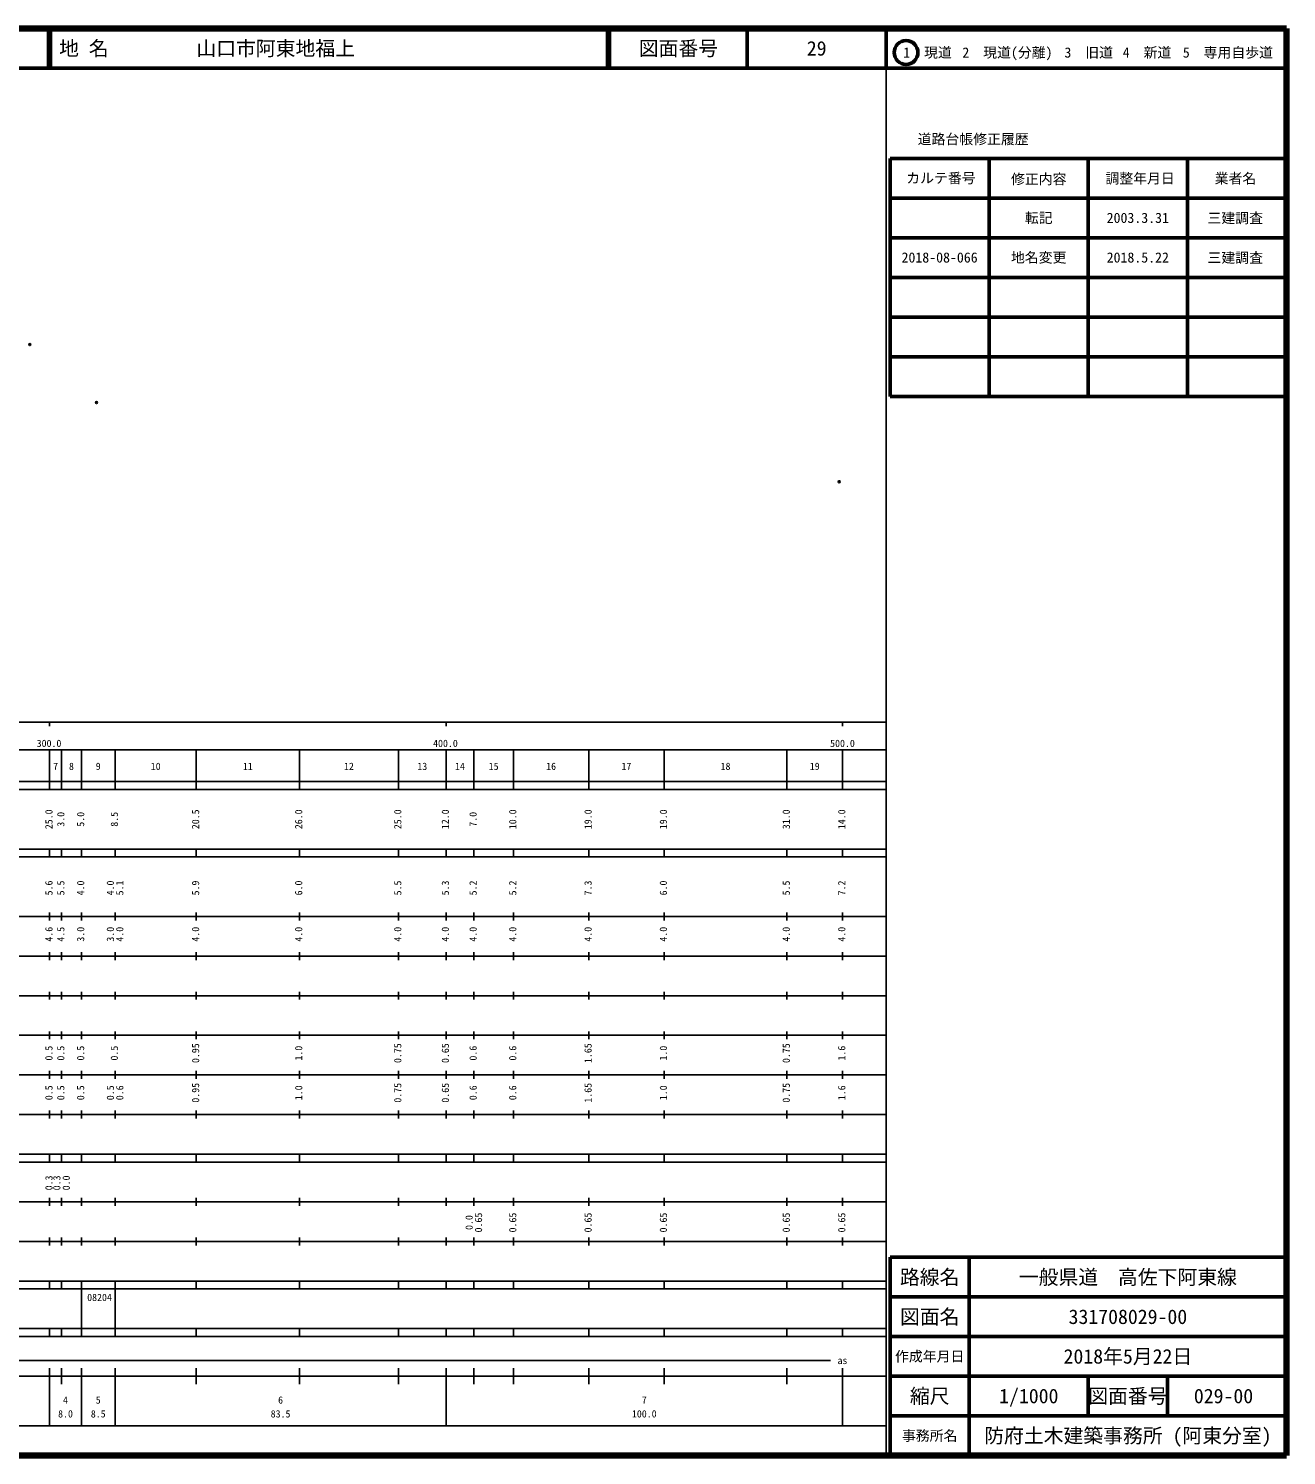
# Model space of a CAD drawing. Units: millimetres on the paper. Extents: x 40 to 680, y 20 to 380.
# Drawn here: x 362.7 to 680, y 20 to 380 of the extents above; entities that cross this region are included whole.
import ezdxf
from ezdxf.enums import TextEntityAlignment as Align

# ---------------------------------------------------------------- set-up
doc = ezdxf.new("R2010")
doc.units = ezdxf.units.MM
doc.header["$PDMODE"] = 32
doc.header["$PDSIZE"] = 0.5
doc.layers.add('M-OTRS', color=6, linetype='Continuous')
doc.layers.add('M-TTL-TXT', color=7, linetype='Continuous')
for name, color, linetype, lineweight in [('M-TTL', 2, 'Continuous', 140), ('M-TTL-BAND', 7, 'Continuous', 25), ('M-TTL-FRAM', 2, 'Continuous', 50), ('M-TTL-LINE', 7, 'Continuous', 50)]:
    doc.layers.add(name, color=color, linetype=linetype, lineweight=lineweight)
doc.styles.add('ＭＳ ゴシック', font='')
doc.styles.get('ＭＳ ゴシック').set_extended_font_data('MS Gothic')

msp = doc.modelspace()

# ---------------------------------------------------------------- linework, layer by layer
at = {"layer": 'M-OTRS'}
for p in [(362.984, 300.259), (379.826, 285.65), (567.183, 265.672)]:
    msp.add_point(p, dxfattribs=at)
at = {"layer": 'M-TTL'}
for p, q in [((680, 380), (40, 380)), ((680, 20), (680, 380)), ((40, 20), (680, 20))]:
    msp.add_line(p, q, dxfattribs=at)
at = {"layer": 'M-TTL-BAND'}
for p, q in [((579, 20), (579, 370)), ((40, 205), (579, 205)), ((368, 205), (368, 204)), ((468, 205), (468, 204)), ((568, 205), (568, 204)), ((68, 198), (579, 198)), ((368, 188), (368, 198)), ((371, 188), (371, 198)), ((376, 188), (376, 198)), ((384.5, 188), (384.5, 198)), ((405, 188), (405, 198)), ((431, 188), (431, 198)), ((456, 188), (456, 198)), ((468, 188), (468, 198)), ((475, 188), (475, 198)), ((485, 188), (485, 198)), ((504, 188), (504, 198)), ((523, 188), (523, 198)), ((554, 188), (554, 198)), ((568, 188), (568, 198)), ((40, 190), (579, 190)), ((40, 188), (579, 188)), ((40, 173), (579, 173)), ((368, 171), (368, 173)), ((371, 171), (371, 173)), ((376, 171), (376, 173)), ((384.5, 171), (384.5, 173)), ((405, 171), (405, 173)), ((431, 171), (431, 173)), ((456, 171), (456, 173)), ((468, 171), (468, 173)), ((475, 171), (475, 173)), ((485, 171), (485, 173)), ((504, 171), (504, 173)), ((523, 171), (523, 173)), ((554, 171), (554, 173)), ((568, 171), (568, 173)), ((40, 171), (579, 171)), ((40, 156), (579, 156)), ((368, 155), (368, 157)), ((371, 155), (371, 157)), ((376, 155), (376, 157)), ((384.5, 155), (384.5, 157)), ((405, 155), (405, 157)), ((431, 155), (431, 157)), ((456, 155), (456, 157)), ((468, 155), (468, 157)), ((475, 155), (475, 157)), ((485, 155), (485, 157)), ((504, 155), (504, 157)), ((523, 155), (523, 157)), ((554, 155), (554, 157)), ((568, 155), (568, 157)), ((46, 146), (579, 146)), ((368, 145), (368, 147)), ((371, 145), (371, 147)), ((376, 145), (376, 147)), ((384.5, 145), (384.5, 147)), ((405, 145), (405, 147)), ((431, 145), (431, 147)), ((456, 145), (456, 147)), ((468, 145), (468, 147)), ((475, 145), (475, 147)), ((485, 145), (485, 147)), ((504, 145), (504, 147)), ((523, 145), (523, 147)), ((554, 145), (554, 147)), ((568, 145), (568, 147)), ((368, 135), (368, 137)), ((371, 135), (371, 137)), ((376, 135), (376, 137)), ((384.5, 135), (384.5, 137)), ((405, 135), (405, 137)), ((431, 135), (431, 137)), ((456, 135), (456, 137)), ((468, 135), (468, 137)), ((475, 135), (475, 137)), ((485, 135), (485, 137)), ((504, 135), (504, 137)), ((523, 135), (523, 137)), ((554, 135), (554, 137)), ((568, 135), (568, 137)), ((52, 136), (579, 136)), ((46, 126), (579, 126)), ((368, 125), (368, 127)), ((371, 125), (371, 127)), ((376, 125), (376, 127)), ((384.5, 125), (384.5, 127)), ((405, 125), (405, 127)), ((431, 125), (431, 127)), ((456, 125), (456, 127)), ((468, 125), (468, 127)), ((475, 125), (475, 127)), ((485, 125), (485, 127)), ((504, 125), (504, 127)), ((523, 125), (523, 127)), ((554, 125), (554, 127)), ((568, 125), (568, 127)), ((52, 116), (579, 116)), ((368, 115), (368, 117)), ((371, 115), (371, 117)), ((376, 115), (376, 117)), ((384.5, 115), (384.5, 117)), ((405, 115), (405, 117)), ((431, 115), (431, 117)), ((456, 115), (456, 117)), ((468, 115), (468, 117)), ((475, 115), (475, 117)), ((485, 115), (485, 117)), ((504, 115), (504, 117)), ((523, 115), (523, 117)), ((554, 115), (554, 117)), ((568, 115), (568, 117)), ((46, 106), (579, 106)), ((368, 105), (368, 107)), ((371, 105), (371, 107)), ((376, 105), (376, 107)), ((384.5, 105), (384.5, 107)), ((405, 105), (405, 107)), ((431, 105), (431, 107)), ((456, 105), (456, 107)), ((468, 105), (468, 107)), ((475, 105), (475, 107)), ((485, 105), (485, 107)), ((504, 105), (504, 107)), ((523, 105), (523, 107)), ((554, 105), (554, 107)), ((568, 105), (568, 107)), ((40, 96), (579, 96)), ((40, 94), (579, 94)), ((368, 94), (368, 96)), ((371, 94), (371, 96)), ((376, 94), (376, 96)), ((384.5, 94), (384.5, 96)), ((405, 94), (405, 96)), ((431, 94), (431, 96)), ((456, 94), (456, 96)), ((468, 94), (468, 96)), ((475, 94), (475, 96)), ((485, 94), (485, 96)), ((504, 94), (504, 96)), ((523, 94), (523, 96)), ((554, 94), (554, 96)), ((568, 94), (568, 96)), ((49, 84), (579, 84)), ((368, 83), (368, 85)), ((371, 83), (371, 85)), ((376, 83), (376, 85)), ((384.5, 83), (384.5, 85)), ((405, 83), (405, 85)), ((431, 83), (431, 85)), ((456, 83), (456, 85)), ((468, 83), (468, 85)), ((475, 83), (475, 85)), ((485, 83), (485, 85)), ((504, 83), (504, 85)), ((523, 83), (523, 85)), ((554, 83), (554, 85)), ((568, 83), (568, 85)), ((40, 74), (579, 74)), ((368, 73), (368, 75)), ((371, 73), (371, 75)), ((376, 73), (376, 75)), ((384.5, 73), (384.5, 75)), ((405, 73), (405, 75)), ((431, 73), (431, 75)), ((456, 73), (456, 75)), ((468, 73), (468, 75)), ((475, 73), (475, 75)), ((485, 73), (485, 75)), ((504, 73), (504, 75)), ((523, 73), (523, 75)), ((554, 73), (554, 75)), ((568, 73), (568, 75)), ((40, 64), (579, 64)), ((40, 62), (579, 62)), ((368, 62), (368, 64)), ((371, 62), (371, 64)), ((376, 62), (376, 64)), ((376, 52), (376, 62)), ((384.5, 62), (384.5, 64)), ((384.5, 52), (384.5, 62)), ((405, 62), (405, 64)), ((431, 62), (431, 64)), ((456, 62), (456, 64)), ((468, 62), (468, 64)), ((475, 62), (475, 64)), ((485, 62), (485, 64)), ((504, 62), (504, 64)), ((523, 62), (523, 64)), ((554, 62), (554, 64)), ((568, 62), (568, 64)), ((40, 52), (579, 52)), ((368, 50), (368, 52)), ((371, 50), (371, 52)), ((376, 50), (376, 52)), ((384.5, 50), (384.5, 52)), ((405, 50), (405, 52)), ((431, 50), (431, 52)), ((456, 50), (456, 52)), ((468, 50), (468, 52)), ((475, 50), (475, 52)), ((485, 50), (485, 52)), ((504, 50), (504, 52)), ((523, 50), (523, 52)), ((554, 50), (554, 52)), ((568, 50), (568, 52)), ((40, 50), (579, 50)), ((71, 44), (565, 44)), ((40, 40), (579, 40)), ((368, 27.5), (368, 42)), ((371, 38), (371, 42)), ((376, 27.5), (376, 42)), ((384.5, 27.5), (384.5, 42)), ((405, 38), (405, 42)), ((431, 38), (431, 42)), ((456, 38), (456, 42)), ((468, 27.5), (468, 42)), ((475, 38), (475, 42)), ((485, 38), (485, 42)), ((504, 38), (504, 42)), ((523, 38), (523, 42)), ((554, 38), (554, 42)), ((568, 27.5), (568, 42)), ((68, 27.5), (579, 27.5))]:
    msp.add_line(p, q, dxfattribs=at)
at = {"layer": 'M-TTL-FRAM'}
for p, q in [((580, 347.197), (580, 287.197)), ((580, 347.197), (680, 347.197)), ((580, 287.197), (680, 287.197)), ((680, 70), (580, 70)), ((580, 70), (580, 20))]:
    msp.add_line(p, q, dxfattribs=at)
at = {"layer": 'M-TTL-LINE'}
for p, q in [((367.75, 380), (367.75, 370)), ((368.25, 380), (368.25, 370)), ((508.747, 380), (508.747, 370)), ((509.247, 380), (509.247, 370)), ((543.997, 380), (543.997, 370)), ((579, 380), (579, 370)), ((40, 370), (680, 370)), ((605, 347.197), (605, 287.197)), ((630, 347.197), (630, 287.197)), ((655, 347.197), (655, 287.197)), ((580, 337.197), (680, 337.197)), ((580, 327.197), (680, 327.197)), ((580, 317.197), (680, 317.197)), ((580, 307.197), (680, 307.197)), ((580, 297.197), (680, 297.197)), ((600, 70), (600, 20)), ((680, 60), (580, 60)), ((680, 50), (580, 50)), ((680, 40), (580, 40)), ((630, 40), (630, 30)), ((650, 40), (650, 30)), ((680, 30), (580, 30))]:
    msp.add_line(p, q, dxfattribs=at)
msp.add_circle((584.031, 373.958), 3, dxfattribs=at)

# ---------------------------------------------------------------- texts
at = {"layer": 'M-TTL-BAND', "style": 'ＭＳ ゴシック'}
for s, p in [('300.0', (367.844, 198.195)), ('400.0', (467.844, 198.195)), ('500.0', (568, 198.195)), ('7', (369.5, 192.405)), ('8', (373.5, 192.405)), ('9', (380.25, 192.405)), ('10', (394.75, 192.405)), ('11', (418, 192.405)), ('12', (443.5, 192.405)), ('13', (462, 192.405)), ('14', (471.5, 192.405)), ('15', (480, 192.405)), ('16', (494.5, 192.405)), ('17', (513.5, 192.405)), ('18', (538.5, 192.405)), ('19', (561, 192.405)), ('as', (568, 42.5)), ('4', (372, 32.523)), ('5', (380.25, 32.523)), ('6', (426.25, 32.523)), ('7', (518, 32.523)), ('8.0', (372, 29.033)), ('8.5', (380.25, 29.033)), ('83.5', (426.25, 29.033)), ('100.0', (518, 29.033))]:
    msp.add_text(s, height=1.833, dxfattribs=at).set_placement(p, align=Align.BOTTOM_CENTER)
for s, p in [('25.0', (369.271, 180.5)), ('3.0', (372.271, 180.5)), ('5.0', (377.271, 180.5)), ('8.5', (385.771, 180.5)), ('20.5', (406.271, 180.5)), ('26.0', (432.271, 180.5)), ('25.0', (457.271, 180.5)), ('12.0', (469.271, 180.5)), ('7.0', (476.271, 180.5)), ('10.0', (486.271, 180.5)), ('19.0', (505.271, 180.5)), ('19.0', (524.271, 180.5)), ('31.0', (555.271, 180.5)), ('14.0', (569.271, 180.5)), ('5.6', (369.271, 163.174)), ('5.5', (372.271, 163.174)), ('4.0', (377.271, 163.174)), ('4.0', (384.771, 163.174)), ('5.1', (387.141, 163.174)), ('5.9', (406.271, 163.174)), ('6.0', (432.271, 163.174)), ('5.5', (457.271, 163.174)), ('5.3', (469.271, 163.174)), ('5.2', (476.271, 163.174)), ('5.2', (486.271, 163.174)), ('7.3', (505.271, 163.174)), ('6.0', (524.271, 163.174)), ('5.5', (555.271, 163.174)), ('7.2', (569.271, 163.174)), ('4.6', (369.271, 151.5)), ('4.5', (372.271, 151.5)), ('3.0', (377.271, 151.5)), ('3.0', (384.771, 151.5)), ('4.0', (387.141, 151.5)), ('4.0', (406.271, 151.5)), ('4.0', (432.271, 151.5)), ('4.0', (457.271, 151.5)), ('4.0', (469.271, 151.5)), ('4.0', (476.271, 151.5)), ('4.0', (486.271, 151.5)), ('4.0', (505.271, 151.5)), ('4.0', (524.271, 151.5)), ('4.0', (555.271, 151.5)), ('4.0', (569.271, 151.5)), ('0.5', (369.271, 121.5)), ('0.5', (372.271, 121.5)), ('0.5', (377.271, 121.5)), ('0.5', (385.771, 121.5)), ('0.95', (406.271, 121.5)), ('1.0', (432.271, 121.5)), ('0.75', (457.271, 121.5)), ('0.65', (469.271, 121.5)), ('0.6', (476.271, 121.5)), ('0.6', (486.271, 121.5)), ('1.65', (505.271, 121.5)), ('1.0', (524.271, 121.5)), ('0.75', (555.271, 121.5)), ('1.6', (569.271, 121.5)), ('0.5', (369.271, 111.5)), ('0.5', (372.271, 111.5)), ('0.5', (377.271, 111.5)), ('0.5', (384.771, 111.5)), ('0.6', (387.141, 111.5)), ('0.95', (406.271, 111.5)), ('1.0', (432.271, 111.5)), ('0.75', (457.271, 111.5)), ('0.65', (469.271, 111.5)), ('0.6', (476.271, 111.5)), ('0.6', (486.271, 111.5)), ('1.65', (505.271, 111.5)), ('1.0', (524.271, 111.5)), ('0.75', (555.271, 111.5)), ('1.6', (569.271, 111.5)), ('0.3', (369.271, 88.764)), ('0.3', (371.271, 88.764)), ('0.0', (373.641, 88.764)), ('0.0', (475.271, 78.764)), ('0.65', (477.641, 78.764)), ('0.65', (486.271, 78.764)), ('0.65', (505.271, 78.764)), ('0.65', (524.271, 78.764)), ('0.65', (555.271, 78.764)), ('0.65', (569.271, 78.764))]:
    msp.add_text(s, height=1.833, rotation=90, dxfattribs=at).set_placement(p, align=Align.BOTTOM_CENTER)
msp.add_text('08204', height=1.833, dxfattribs=at).set_placement((377.46, 58.405), align=Align.BOTTOM_LEFT)
at = {"layer": 'M-TTL-TXT', "style": 'ＭＳ ゴシック'}
for s, p in [('地 名', (370.38, 375)), ('山口市阿東地福上', (405.024, 375))]:
    msp.add_text(s, height=3.666, dxfattribs=at).set_placement(p, align=Align.MIDDLE_LEFT)
for s, height, p in [('図面番号', 3.666, (526.622, 375)), ('29', 3.666, (561.497, 375)), ('1\u3000現道', 2.566, (589.448, 373.958)), ('2\u3000現道(分離)', 2.566, (609.619, 373.958)), ('3\u3000旧道', 2.566, (630.121, 373.958)), ('4\u3000新道', 2.566, (644.824, 373.958)), ('5\u3000専用自歩道', 2.566, (665.228, 373.958)), ('道路台帳修正履歴', 2.566, (600.968, 352.113)), ('カルテ番号', 2.566, (592.839, 342.277)), ('修正内容', 2.566, (617.509, 342.023)), ('調整年月日', 2.566, (643.089, 342.197)), ('業者名', 2.566, (667.134, 342.197)), ('転記', 2.566, (617.5, 332.245)), ('2003.3.31', 2.566, (642.5, 332.245)), ('三建調査', 2.566, (667.077, 332.189)), ('2018-08-066', 2.566, (592.5, 322.245)), ('地名変更', 2.566, (617.5, 322.245)), ('2018.5.22', 2.566, (642.5, 322.245)), ('三建調査', 2.566, (667.077, 322.189)), ('路線名', 3.666, (590, 65)), ('路線名', 3.666, (590, 65)), ('一般県道\u3000高佐下阿東線', 3.666, (640, 65)), ('図面名', 3.666, (590, 55)), ('図面名', 3.666, (590, 55)), ('331708029-00', 3.666, (640, 55)), ('2018年5月22日', 3.666, (640, 45)), ('作成年月日', 2.566, (590, 45)), ('作成年月日', 2.566, (590, 45)), ('縮尺', 3.666, (590, 35)), ('縮尺', 3.666, (590, 35)), ('1/1000', 3.666, (615, 35)), ('図面番号', 3.666, (640, 35)), ('図面番号', 3.666, (640, 35)), ('029-00', 3.666, (664.125, 35)), ('事務所名', 2.566, (590, 25)), ('事務所名', 2.566, (590, 25)), ('防府土木建築事務所 (阿東分室)', 3.666, (640, 25))]:
    msp.add_text(s, height=height, dxfattribs=at).set_placement(p, align=Align.MIDDLE_CENTER)

doc.saveas('drawing.dxf')
